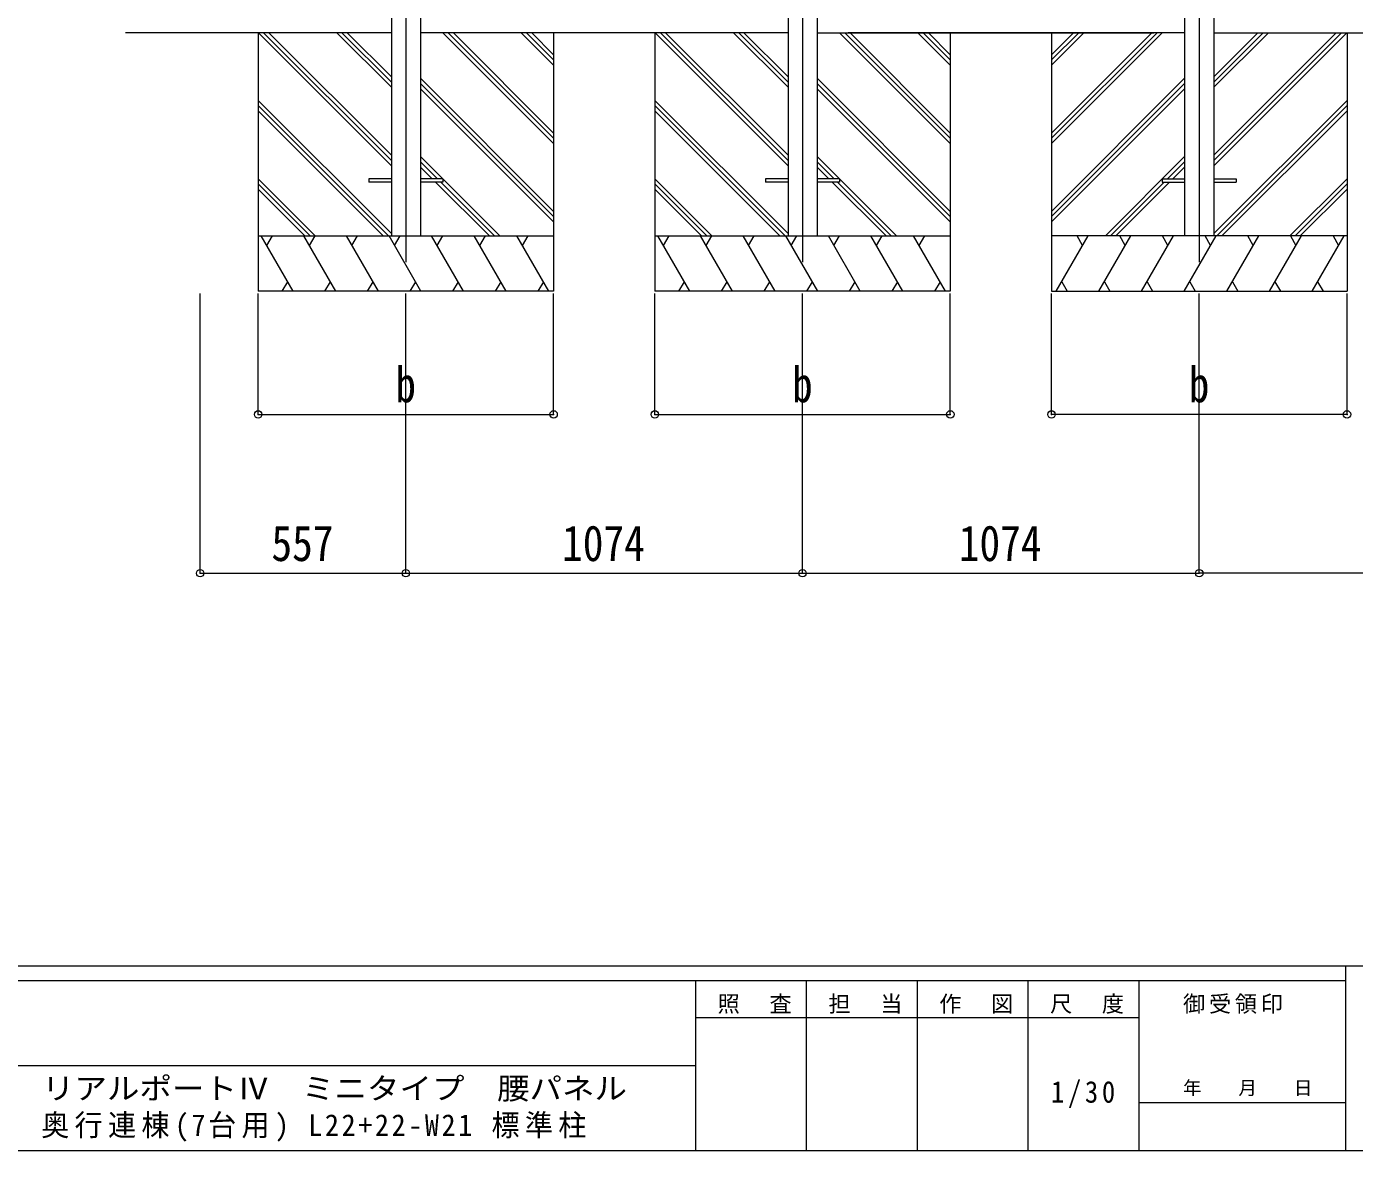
# Model space of a CAD drawing. Units: millimetres at full size. Extents: x -5590 to 5652, y -3902 to 3858.
# Drawn here: x 21 to 3616, y -3902 to -859 of the extents above; entities that cross this region are included whole.
import ezdxf
from ezdxf.enums import TextEntityAlignment as Align

# ---------------------------------------------------------------- set-up
doc = ezdxf.new("R2010")
doc.units = ezdxf.units.MM
doc.header["$LTSCALE"] = 20
doc.header["$PDMODE"] = 32
doc.header["$PDSIZE"] = 20
for name, color, linetype, lineweight in [('0-0_0', 7, 'Continuous', 9), ('0-1_本体', 4, 'Continuous', 9), ('0-2_部品', 7, 'Continuous', 9), ('0-8_PARTS2', 2, 'Continuous', 9), ('0-A_寸法', 6, 'Continuous', 9), ('F-0_240', 7, 'Continuous', 9)]:
    doc.layers.add(name, color=color, linetype=linetype, lineweight=lineweight)
doc.styles.add('ＭＳ ゴシック', font='')
doc.styles.get('ＭＳ ゴシック').set_extended_font_data('MS Gothic')

msp = doc.modelspace()

# ---------------------------------------------------------------- linework, layer by layer
at = {"layer": '0-0_0'}
for p, q in [((1008.4, -875.44), (288.8, -875.44)), ((647.8, -875.44), (647.8, -1575.44)), ((1008.4, -1235.3), (648.54, -875.44)), ((1008.4, -1221.16), (662.68, -875.44)), ((1008.4, -1207.02), (676.82, -875.44)), ((1008.4, -1023.17), (860.67, -875.44)), ((1008.4, -1009.03), (874.81, -875.44)), ((1008.4, -994.89), (888.95, -875.44)), ((2082.4, -875.44), (1087.4, -875.44)), ((1447.8, -1175.22), (1148.01, -875.44)), ((1447.8, -1161.08), (1162.16, -875.44)), ((1447.8, -1146.94), (1176.3, -875.44)), ((1447.8, -963.09), (1360.15, -875.44)), ((1447.8, -948.95), (1374.29, -875.44)), ((1447.8, -934.81), (1388.43, -875.44)), ((1447.8, -875.44), (1447.8, -1575.44)), ((1721.8, -875.44), (1721.8, -1575.44)), ((2082.4, -1235.3), (1722.54, -875.44)), ((2082.4, -1221.16), (1736.68, -875.44)), ((2082.4, -1207.02), (1750.82, -875.44)), ((2082.4, -1023.17), (1934.67, -875.44)), ((2082.4, -1009.03), (1948.81, -875.44)), ((2082.4, -994.89), (1962.95, -875.44)), ((2161.4, -875.44), (3072.48, -875.44)), ((2521.8, -1175.22), (2222.01, -875.44)), ((2521.8, -1161.08), (2236.16, -875.44)), ((3156.2, -875.44), (2245.12, -875.44)), ((2521.8, -1146.94), (2250.3, -875.44)), ((2521.8, -963.09), (2434.15, -875.44)), ((2521.8, -948.95), (2448.29, -875.44)), ((2521.8, -934.81), (2462.43, -875.44)), ((2521.8, -875.44), (2521.8, -1575.44)), ((2795.8, -875.44), (2795.8, -1575.44)), ((2795.8, -1146.94), (3067.3, -875.44)), ((2795.8, -1161.08), (3081.45, -875.44)), ((2795.8, -1175.22), (3095.59, -875.44)), ((2795.8, -934.81), (2855.17, -875.44)), ((2795.8, -948.95), (2869.31, -875.44)), ((2795.8, -963.09), (2883.46, -875.44)), ((3235.2, -875.44), (4230.2, -875.44)), ((3235.2, -1235.3), (3595.07, -875.44)), ((3235.2, -1207.02), (3566.78, -875.44)), ((3235.2, -1221.16), (3580.92, -875.44)), ((3235.2, -1023.17), (3382.93, -875.44)), ((3235.2, -1009.03), (3368.79, -875.44)), ((3235.2, -994.89), (3354.65, -875.44)), ((3595.8, -875.44), (3595.8, -1575.44)), ((1447.8, -1359.07), (1087.4, -998.67)), ((2521.8, -1359.07), (2161.4, -998.67)), ((2795.8, -1359.07), (3156.2, -998.67)), ((1447.8, -1373.21), (1087.4, -1012.82)), ((1447.8, -1387.35), (1087.4, -1026.96)), ((2521.8, -1373.21), (2161.4, -1012.82)), ((2521.8, -1387.35), (2161.4, -1026.96)), ((2795.8, -1373.21), (3156.2, -1012.82)), ((2795.8, -1387.35), (3156.2, -1026.96)), ((1008.4, -1419.15), (647.8, -1058.55)), ((1000.55, -1425.44), (647.8, -1072.69)), ((2082.4, -1419.15), (1721.8, -1058.55)), ((2074.55, -1425.44), (1721.8, -1072.69)), ((3235.2, -1419.15), (3595.8, -1058.55)), ((3243.05, -1425.44), (3595.8, -1072.69)), ((986.41, -1425.44), (647.8, -1086.83)), ((2060.41, -1425.44), (1721.8, -1086.83)), ((3257.2, -1425.44), (3595.8, -1086.83)), ((1302.04, -1425.44), (1087.4, -1210.81)), ((2376.04, -1425.44), (2161.4, -1210.81)), ((2941.57, -1425.44), (3156.2, -1210.81)), ((1133.39, -1270.94), (1087.4, -1224.95)), ((1119.25, -1270.94), (1087.4, -1239.09)), ((2207.39, -1270.94), (2161.4, -1224.95)), ((2193.25, -1270.94), (2161.4, -1239.09)), ((3110.21, -1270.94), (3156.2, -1224.95)), ((3124.35, -1270.94), (3156.2, -1239.09)), ((802.56, -1425.44), (647.8, -1270.68)), ((788.42, -1425.44), (647.8, -1284.82)), ((1273.75, -1425.44), (1128.25, -1279.94)), ((1287.89, -1425.44), (1142.39, -1279.94)), ((1876.56, -1425.44), (1721.8, -1270.68)), ((1862.42, -1425.44), (1721.8, -1284.82)), ((2347.75, -1425.44), (2202.25, -1279.94)), ((2361.89, -1425.44), (2216.39, -1279.94)), ((2955.71, -1425.44), (3101.21, -1279.94)), ((2969.85, -1425.44), (3115.35, -1279.94)), ((3441.04, -1425.44), (3595.8, -1270.68)), ((3455.18, -1425.44), (3595.8, -1284.82)), ((774.28, -1425.44), (647.8, -1298.96)), ((1848.28, -1425.44), (1721.8, -1298.96)), ((3469.33, -1425.44), (3595.8, -1298.96)), ((647.8, -1425.44), (1447.8, -1425.44)), ((742.28, -1575.44), (655.67, -1425.44)), ((685.67, -1425.44), (670.67, -1451.42)), ((857.75, -1575.44), (771.14, -1425.44)), ((801.14, -1425.44), (786.14, -1451.42)), ((973.22, -1575.44), (886.61, -1425.44)), ((901.61, -1451.42), (916.62, -1425.44)), ((1088.69, -1575.44), (1002.08, -1425.44)), ((1017.08, -1451.42), (1032.09, -1425.44)), ((1204.16, -1575.44), (1117.55, -1425.44)), ((1132.56, -1451.42), (1147.56, -1425.44)), ((1319.63, -1575.44), (1233.02, -1425.44)), ((1248.03, -1451.42), (1263.03, -1425.44)), ((1435.1, -1575.44), (1348.49, -1425.44)), ((1363.5, -1451.42), (1378.5, -1425.44)), ((1721.8, -1425.44), (2521.8, -1425.44)), ((1816.28, -1575.44), (1729.67, -1425.44)), ((1759.67, -1425.44), (1744.67, -1451.42)), ((1931.75, -1575.44), (1845.14, -1425.44)), ((1875.14, -1425.44), (1860.14, -1451.42)), ((2047.22, -1575.44), (1960.61, -1425.44)), ((1975.61, -1451.42), (1990.62, -1425.44)), ((2162.69, -1575.44), (2076.08, -1425.44)), ((2091.08, -1451.42), (2106.09, -1425.44)), ((2278.16, -1575.44), (2191.55, -1425.44)), ((2206.56, -1451.42), (2221.56, -1425.44)), ((2393.63, -1575.44), (2307.02, -1425.44)), ((2322.03, -1451.42), (2337.03, -1425.44)), ((2509.1, -1575.44), (2422.49, -1425.44)), ((2437.5, -1451.42), (2452.5, -1425.44)), ((3595.8, -1425.44), (2795.8, -1425.44)), ((2808.51, -1575.44), (2895.11, -1425.44)), ((2880.11, -1451.42), (2865.11, -1425.44)), ((2923.98, -1575.44), (3010.58, -1425.44)), ((2995.58, -1451.42), (2980.58, -1425.44)), ((3039.45, -1575.44), (3126.05, -1425.44)), ((3111.05, -1451.42), (3096.05, -1425.44)), ((3154.92, -1575.44), (3241.52, -1425.44)), ((3226.52, -1451.42), (3211.52, -1425.44)), ((3270.39, -1575.44), (3356.99, -1425.44)), ((3341.99, -1451.42), (3326.99, -1425.44)), ((3385.86, -1575.44), (3472.46, -1425.44)), ((3442.46, -1425.44), (3457.46, -1451.42)), ((3501.33, -1575.44), (3587.93, -1425.44)), ((3557.93, -1425.44), (3572.93, -1451.42)), ((1447.8, -1575.44), (647.8, -1575.44)), ((727.28, -1549.46), (712.28, -1575.44)), ((842.75, -1549.46), (827.75, -1575.44)), ((958.22, -1549.46), (943.22, -1575.44)), ((1073.69, -1549.46), (1058.69, -1575.44)), ((1189.16, -1549.46), (1174.16, -1575.44)), ((1304.63, -1549.46), (1289.63, -1575.44)), ((1420.1, -1549.46), (1405.1, -1575.44)), ((2521.8, -1575.44), (1721.8, -1575.44)), ((1801.28, -1549.46), (1786.28, -1575.44)), ((1916.75, -1549.46), (1901.75, -1575.44)), ((2032.22, -1549.46), (2017.22, -1575.44)), ((2147.69, -1549.46), (2132.69, -1575.44)), ((2263.16, -1549.46), (2248.16, -1575.44)), ((2378.63, -1549.46), (2363.63, -1575.44)), ((2494.1, -1549.46), (2479.1, -1575.44)), ((2795.8, -1575.44), (3595.8, -1575.44)), ((2823.5, -1549.46), (2838.5, -1575.44)), ((2938.97, -1549.46), (2953.97, -1575.44)), ((3054.45, -1549.46), (3069.44, -1575.44)), ((3169.92, -1549.46), (3184.91, -1575.44)), ((3285.38, -1549.46), (3300.38, -1575.44)), ((3400.85, -1549.46), (3415.85, -1575.44)), ((3516.32, -1549.46), (3531.32, -1575.44))]:
    msp.add_line(p, q, dxfattribs=at)
at = {"layer": '0-1_本体'}
for p, q in [((2161.4, -562.1), (2161.4, -1425.44)), ((3235.2, -553.02), (3235.2, -1425.44)), ((1008.4, -700.44), (1008.4, -1425.44)), ((1087.4, -700.44), (1087.4, -1425.44)), ((2082.4, -700.44), (2082.4, -1425.44)), ((3156.2, -700.44), (3156.2, -1425.44))]:
    msp.add_line(p, q, dxfattribs=at)
at = {"layer": '0-2_部品', "color": 4}
for p, q in [((947.8, -1270.94), (947.8, -1279.94)), ((1008.4, -1270.94), (947.8, -1270.94)), ((1008.4, -1279.94), (947.8, -1279.94)), ((1147.8, -1270.94), (1087.4, -1270.94)), ((1147.8, -1279.94), (1087.4, -1279.94)), ((1147.8, -1270.94), (1147.8, -1279.94)), ((2082.4, -1270.94), (2021.8, -1270.94)), ((2021.8, -1270.94), (2021.8, -1279.94)), ((2082.4, -1279.94), (2021.8, -1279.94)), ((2221.8, -1270.94), (2161.4, -1270.94)), ((2221.8, -1279.94), (2161.4, -1279.94)), ((2221.8, -1270.94), (2221.8, -1279.94)), ((3095.8, -1270.94), (3156.2, -1270.94)), ((3095.8, -1270.94), (3095.8, -1279.94)), ((3095.8, -1279.94), (3156.2, -1279.94)), ((3235.2, -1270.94), (3295.8, -1270.94)), ((3235.2, -1279.94), (3295.8, -1279.94)), ((3295.8, -1270.94), (3295.8, -1279.94))]:
    msp.add_line(p, q, dxfattribs=at)
at = {"layer": '0-8_PARTS2'}
for p, q in [((1047.9, 1466.73), (1047.9, -1496.73)), ((2121.9, 1466.73), (2121.9, -1496.73)), ((3195.7, 1466.73), (3195.7, -1496.73))]:
    msp.add_line(p, q, dxfattribs=at)
at = {"layer": '0-A_寸法'}
for p, q in [((490.8, -2338.89), (490.8, -1581.3)), ((647.8, -1908.75), (647.8, -1581.3)), ((1047.8, -2338.89), (1047.8, -1581.3)), ((1447.8, -1908.75), (1447.8, -1581.3)), ((1721.8, -1908.75), (1721.8, -1581.3)), ((2121.8, -2338.89), (2121.8, -1581.3)), ((2521.8, -1908.75), (2521.8, -1581.3)), ((2795.8, -1908.75), (2795.8, -1581.3)), ((3195.8, -2338.89), (3195.8, -1581.3)), ((3595.8, -1908.75), (3595.8, -1581.3)), ((647.8, -1908.75), (1447.8, -1908.75)), ((1721.8, -1908.75), (2521.8, -1908.75)), ((3595.8, -1908.75), (2795.8, -1908.75)), ((490.8, -2338.89), (1047.8, -2338.89)), ((1047.8, -2338.89), (2121.8, -2338.89)), ((2121.8, -2338.89), (3195.8, -2338.89)), ((4269.8, -2338.89), (3195.8, -2338.89))]:
    msp.add_line(p, q, dxfattribs=at)
for p in [(647.8, -1908.75), (1447.8, -1908.75), (1721.8, -1908.75), (2521.8, -1908.75), (2795.8, -1908.75), (3595.8, -1908.75), (490.8, -2338.89), (1047.8, -2338.89), (2121.8, -2338.89), (3195.8, -2338.89)]:
    msp.add_point(p, dxfattribs=at)
at = {"layer": 'F-0_240', "color": 5}
for p, q in [((-5590.3, -3401.77), (5369.7, -3401.77)), ((3591.86, -3401.77), (3591.86, -3901.77)), ((-5590.3, -3441.77), (3591.86, -3441.77)), ((1831.86, -3441.77), (1831.86, -3901.77)), ((2131.86, -3441.77), (2131.86, -3901.77)), ((2431.86, -3441.77), (2431.86, -3901.77)), ((2731.86, -3441.77), (2731.86, -3901.77)), ((3031.86, -3441.77), (3031.86, -3901.77)), ((1831.86, -3541.77), (3031.86, -3541.77)), ((-2268.14, -3671.77), (1831.86, -3671.77)), ((3031.86, -3771.77), (3591.86, -3771.77)), ((-5590.3, -3901.77), (5369.7, -3901.77))]:
    msp.add_line(p, q, dxfattribs=at)

# ---------------------------------------------------------------- texts
at = {"layer": '0-A_寸法', "color": 7, "style": 'ＭＳ ゴシック', "width": 0.85}
for s, p in [('b', (1019.3, -1904.75)), ('b', (2093.3, -1904.75)), ('b', (3167.3, -1904.75)), ('557', (683.8, -2334.89)), ('1074', (1470.8, -2334.89)), ('1074', (2544.8, -2334.89))]:
    msp.add_text(s, height=96.77, dxfattribs=at).set_placement(p, align=Align.BOTTOM_LEFT)
at = {"layer": 'F-0_240', "style": 'ＭＳ ゴシック', "width": 1.1}
msp.add_text('リアルポートⅣ\u3000ミニタイプ\u3000腰パネル', height=58.65, dxfattribs=at).set_placement((62.48, -3780.7), align=Align.BOTTOM_LEFT)
at = {"layer": 'F-0_240', "style": 'ＭＳ ゴシック'}
msp.add_text('年\u3000\u3000月\u3000\u3000日', height=36.66, dxfattribs=at).set_placement((3151.86, -3761.77), align=Align.BOTTOM_LEFT)
at = {"layer": 'F-0_240', "attachment_point": 7, "style": 'ＭＳ ゴシック'}
for s, insert, char_height in [('\\T1.17;照\u3000査', (1891.86, -3531.77), 43.99), ('\\T1.17;担\u3000当', (2191.86, -3531.77), 43.99), ('\\T1.17;作\u3000図', (2491.86, -3531.77), 43.99), ('\\T1.17;尺\u3000度', (2791.86, -3531.77), 43.99), ('\\T1.17;御受領印', (3151.86, -3531.77), 43.99), ('\\T1.28;\\W0.9;1/30', (2794.36, -3786.77), 58.65), ('\\T1.19;\\W0.95;奥行連棟(7台用)\\~L22+22-W21\\~標準柱', (60.44, -3878.03), 58.65)]:
    msp.add_mtext(s, dxfattribs=dict(at, insert=insert, char_height=char_height))

doc.saveas('drawing.dxf')
